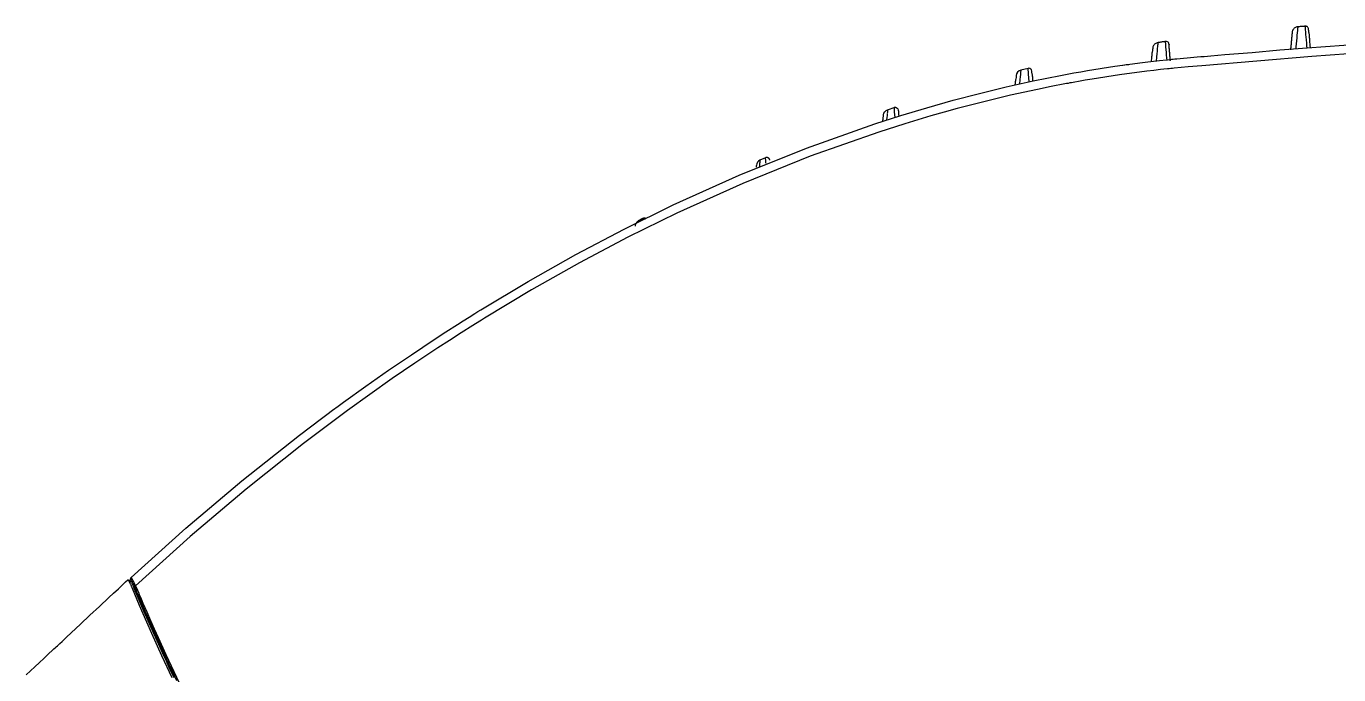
# Model space of a CAD drawing. Header units: millimetres. Extents: x 1291 to 5660, y 748 to 2981.
# Drawn here: x 2493.1 to 2709.2, y 2433.6 to 2540.4 of the extents above; entities that cross this region are included whole.
import ezdxf

# ---------------------------------------------------------------- set-up
doc = ezdxf.new("R2010")
doc.units = ezdxf.units.MM

msp = doc.modelspace()

# ---------------------------------------------------------------- linework, layer by layer
msp.add_line((2509.99, 2449), (2510.11, 2448.73))
for points in [[(2702.35, 2539.73), (2702.32, 2539.38), (2702.28, 2538.98), (2702.24, 2538.53), (2702.2, 2538.05), (2702.15, 2537.54), (2702.11, 2537.05), (2702.09, 2536.92), (2702.07, 2536.68)], [(2702.36, 2539.83), (2702.36, 2539.8), (2702.35, 2539.76)], [(2702.4, 2540.3), (2702.37, 2539.99), (2702.37, 2539.93), (2702.36, 2539.87)], [(2702.39, 2540.19), (2702.38, 2540.1)], [(2702.4, 2540.34), (2702.4, 2540.3)], [(2703.95, 2536.83), (2703.94, 2536.94), (2703.93, 2537.06), (2703.92, 2537.19), (2703.88, 2537.67), (2703.84, 2538.18), (2703.8, 2538.65), (2703.76, 2539.1), (2703.73, 2539.5), (2703.7, 2539.83), (2703.7, 2539.87), (2703.69, 2539.97), (2703.69, 2540.04), (2703.68, 2540.09), (2703.67, 2540.2), (2703.67, 2540.28), (2703.66, 2540.35), (2703.66, 2540.41), (2703.65, 2540.42)], [(2703.7, 2539.9), (2703.69, 2539.94)], [(2704.24, 2539.39), (2704.25, 2539.32), (2704.25, 2539.25), (2704.27, 2539.11), (2704.28, 2538.94), (2704.31, 2538.59), (2704.32, 2538.4), (2704.34, 2538.2), (2704.35, 2537.98), (2704.37, 2537.77), (2704.39, 2537.56), (2704.41, 2537.34), (2704.45, 2536.82)], [(2510.21, 2449.44), (2510.25, 2449.48), (2510.37, 2449.6), (2519.35, 2457.71), (2528.58, 2465.54), (2538.05, 2473.05), (2539.86, 2474.43), (2541.67, 2475.8), (2542.58, 2476.48), (2543.49, 2477.15), (2544.41, 2477.83), (2545.32, 2478.5), (2549.01, 2481.15), (2552.73, 2483.76), (2556.48, 2486.31), (2560.26, 2488.83), (2562.17, 2490.07), (2564.08, 2491.29), (2565.04, 2491.9), (2566, 2492.51), (2566.96, 2493.11), (2567.44, 2493.41), (2567.93, 2493.71), (2575.69, 2498.37), (2583.55, 2502.81), (2591.51, 2507.02), (2599.56, 2510.99), (2610.44, 2515.91), (2621.51, 2520.37), (2632.76, 2524.36), (2637.04, 2525.73), (2641.34, 2527.02), (2645.67, 2528.24), (2650.03, 2529.38), (2654.43, 2530.45), (2658.86, 2531.43), (2661.09, 2531.88), (2663.33, 2532.32), (2664.45, 2532.53), (2664.73, 2532.58), (2665.01, 2532.63), (2665.57, 2532.74), (2666.69, 2532.94), (2667.82, 2533.13), (2672.32, 2533.84), (2676.83, 2534.45), (2679.08, 2534.72), (2681.35, 2534.96), (2681.63, 2534.99), (2681.91, 2535.02), (2682.19, 2535.05), (2682.48, 2535.08), (2683.04, 2535.13), (2684.74, 2535.28), (2685.87, 2535.38), (2686.44, 2535.43), (2687, 2535.47), (2687.57, 2535.52), (2688.13, 2535.57), (2689.26, 2535.66), (2690.4, 2535.76), (2692.66, 2535.95), (2694.92, 2536.14), (2699.45, 2536.53), (2703.97, 2536.89), (2722.09, 2538.23)], [(2679.38, 2537.73), (2679.38, 2537.69), (2679.37, 2537.57), (2679.36, 2537.49), (2679.35, 2537.38), (2679.34, 2537.31), (2679.34, 2537.25), (2679.34, 2537.22), (2679.33, 2537.19), (2679.33, 2537.14), (2679.33, 2537.1), (2679.29, 2536.76), (2679.25, 2536.35), (2679.21, 2535.9), (2679.16, 2535.39), (2679.09, 2534.64)], [(2680.89, 2534.8), (2680.83, 2535.66), (2680.79, 2536.14), (2680.75, 2536.59), (2680.72, 2536.98), (2680.69, 2537.32), (2680.69, 2537.4), (2680.68, 2537.46), (2680.68, 2537.53), (2680.67, 2537.58), (2680.66, 2537.69), (2680.66, 2537.77), (2680.65, 2537.84), (2680.65, 2537.89), (2680.65, 2537.91), (2680.64, 2537.92)], [(2713.81, 2536.14), (2704.74, 2535.44), (2695.68, 2534.71), (2686.62, 2533.93), (2684.35, 2533.74), (2682.09, 2533.53), (2681.81, 2533.5), (2681.52, 2533.47), (2681.24, 2533.44), (2680.96, 2533.42), (2680.39, 2533.35), (2679.83, 2533.29), (2678.7, 2533.16), (2677.57, 2533.03), (2673.05, 2532.42), (2668.55, 2531.72), (2667.42, 2531.54), (2666.3, 2531.34), (2665.73, 2531.24), (2665.17, 2531.14), (2664.89, 2531.09), (2664.61, 2531.03), (2664.33, 2530.98), (2664.05, 2530.93), (2661.81, 2530.5), (2659.57, 2530.04), (2655.13, 2529.07), (2650.73, 2528.01), (2648.54, 2527.45), (2646.36, 2526.88), (2644.19, 2526.28), (2642.02, 2525.66), (2637.71, 2524.37), (2633.43, 2523.01), (2622.16, 2519.02), (2611.07, 2514.55), (2600.18, 2509.64), (2592.12, 2505.66), (2584.16, 2501.44), (2576.29, 2496.99), (2568.52, 2492.32), (2568.04, 2492.02), (2567.07, 2491.41), (2566.59, 2491.12), (2564.67, 2489.9), (2562.76, 2488.67), (2560.85, 2487.43), (2557.08, 2484.92), (2553.34, 2482.37), (2545.96, 2477.12), (2538.71, 2471.69), (2529.27, 2464.18), (2520.06, 2456.36), (2511.09, 2448.23), (2511.02, 2448.37), (2510.93, 2448.57), (2510.9, 2448.63), (2510.88, 2448.67), (2510.86, 2448.7), (2510.84, 2448.73)], [(2678.33, 2534.57), (2678.34, 2534.66), (2678.36, 2534.87), (2678.38, 2535.08), (2678.39, 2535.27), (2678.41, 2535.46), (2678.43, 2535.64), (2678.44, 2535.81), (2678.46, 2535.97), (2678.47, 2536.12), (2678.48, 2536.19), (2678.49, 2536.26), (2678.49, 2536.29)], [(2656.76, 2532.63), (2656.76, 2532.58), (2656.75, 2532.54), (2656.75, 2532.5), (2656.72, 2532.11), (2656.67, 2531.65), (2656.59, 2530.87)], [(2656.81, 2533.2), (2656.81, 2533.15), (2656.81, 2533.11), (2656.8, 2533.02), (2656.79, 2532.92), (2656.78, 2532.8), (2656.77, 2532.74), (2656.77, 2532.66)], [(2658.21, 2531.21), (2658.14, 2532.03), (2658.1, 2532.46), (2658.08, 2532.83), (2658.07, 2532.86), (2658.06, 2532.98), (2658.05, 2533.12), (2658.04, 2533.24), (2658.04, 2533.32), (2658.03, 2533.4), (2658.03, 2533.45)], [(2658.07, 2532.91), (2658.07, 2532.94)], [(2658.68, 2532.51), (2658.69, 2532.48), (2658.69, 2532.45), (2658.69, 2532.41), (2658.7, 2532.34), (2658.7, 2532.26), (2658.72, 2532.1), (2658.73, 2531.93), (2658.74, 2531.74), (2658.76, 2531.54), (2658.77, 2531.35)], [(2674.19, 2534.06), (2673.62, 2533.98)], [(2674.6, 2534.11), (2674.19, 2534.06)], [(2655.91, 2530.75), (2655.95, 2531.14), (2655.96, 2531.33), (2655.98, 2531.5), (2655.99, 2531.58), (2655.99, 2531.65), (2656, 2531.69)], [(2634.83, 2526.07), (2634.82, 2525.98), (2634.81, 2525.88), (2634.79, 2525.68), (2634.77, 2525.44), (2634.73, 2524.99)], [(2634.89, 2526.63), (2634.88, 2526.57), (2634.87, 2526.49), (2634.86, 2526.37), (2634.85, 2526.23), (2634.84, 2526.19), (2634.84, 2526.15)], [(2634.89, 2526.68), (2634.89, 2526.67), (2634.89, 2526.66)], [(2636.11, 2525.47), (2636.05, 2526.31), (2636.04, 2526.4), (2636.04, 2526.49), (2636.03, 2526.52), (2636.03, 2526.56), (2636.03, 2526.6), (2636.02, 2526.63), (2636.01, 2526.76), (2636, 2526.87), (2635.99, 2526.96), (2635.99, 2527.01), (2635.99, 2527.03)], [(2636.68, 2526.24), (2636.69, 2526.05), (2636.7, 2525.98), (2636.71, 2525.9), (2636.71, 2525.82), (2636.72, 2525.73), (2636.72, 2525.69)], [(2636.68, 2526.19), (2636.69, 2526.15)], [(2636.69, 2526.12), (2636.69, 2526.09)], [(2613.8, 2517.67), (2613.8, 2517.62), (2613.79, 2517.51), (2613.78, 2517.4), (2613.77, 2517.35)], [(2613.86, 2518.34), (2613.86, 2518.33), (2613.86, 2518.29), (2613.85, 2518.26), (2613.85, 2518.22), (2613.85, 2518.16), (2613.84, 2518.11), (2613.83, 2517.98), (2613.81, 2517.81), (2613.81, 2517.77), (2613.81, 2517.72)], [(2614.87, 2517.82), (2614.86, 2517.91), (2614.85, 2518.01), (2614.84, 2518.11), (2614.84, 2518.2), (2614.83, 2518.28), (2614.82, 2518.43), (2614.81, 2518.55), (2614.8, 2518.64), (2614.8, 2518.72), (2614.8, 2518.73), (2614.79, 2518.75)], [(2594.71, 2508.76), (2594.7, 2508.76), (2594.68, 2508.75), (2594.67, 2508.75), (2594.61, 2508.73), (2594.55, 2508.71), (2594.39, 2508.62), (2594.23, 2508.53), (2593.83, 2508.3), (2593.78, 2508.27), (2593.73, 2508.24), (2593.68, 2508.2), (2593.63, 2508.16)], [(2594.55, 2508.7), (2594.55, 2508.73), (2594.55, 2508.76), (2593.84, 2508.37), (2593.83, 2508.36), (2593.83, 2508.3)], [(2594.67, 2508.74), (2594.7, 2508.75), (2594.73, 2508.76), (2594.92, 2508.75), (2594.95, 2508.73), (2594.98, 2508.72)], [(2594.85, 2508.76), (2594.82, 2508.77), (2594.76, 2508.77)], [(2594.86, 2508.76), (2594.87, 2508.75)], [(2594.99, 2508.72), (2595.01, 2508.71), (2595.02, 2508.72), (2594.92, 2508.75), (2594.9, 2508.76)], [(2593.61, 2508.13), (2593.59, 2508.1), (2593.57, 2508.08), (2593.55, 2508.06), (2593.51, 2508.02), (2593.48, 2507.96), (2593.45, 2507.91), (2593.42, 2507.86), (2593.4, 2507.83), (2593.39, 2507.8), (2593.38, 2507.77), (2593.37, 2507.75), (2593.35, 2507.69), (2593.34, 2507.63), (2593.33, 2507.57), (2593.32, 2507.51)], [(2593.55, 2508.07), (2593.51, 2508.02), (2593.48, 2507.98), (2593.43, 2507.94), (2593.83, 2508.29)], [(2593.61, 2508.14), (2593.59, 2508.11)], [(2593.83, 2508.29), (2593.78, 2508.26), (2593.73, 2508.23), (2593.68, 2508.19), (2593.64, 2508.15)], [(2493.08, 2433.56), (2493.79, 2434.23), (2494.51, 2434.9), (2495.24, 2435.58), (2495.97, 2436.26), (2496.71, 2436.96), (2497.46, 2437.66), (2497.65, 2437.83), (2497.84, 2438.01), (2498.02, 2438.19), (2498.21, 2438.36), (2498.59, 2438.71), (2498.97, 2439.07), (2499.73, 2439.78), (2500.49, 2440.5), (2502.02, 2441.93), (2503.57, 2443.37), (2505.12, 2444.83), (2506.68, 2446.29), (2507.47, 2447.02), (2508.25, 2447.76), (2508.65, 2448.13), (2509.05, 2448.49), (2509.44, 2448.87), (2509.83, 2449.24), (2509.84, 2449.24), (2509.86, 2449.22)], [(2509.88, 2449.19), (2509.89, 2449.18)], [(2509.89, 2449.17), (2509.9, 2449.15), (2509.91, 2449.14), (2509.94, 2449.09), (2509.98, 2449.02)], [(2509.9, 2449.09), (2510.13, 2449.09), (2510.29, 2448.93)], [(2510.01, 2448.95), (2510.02, 2448.93)], [(2510.07, 2448.84), (2510.09, 2448.78)], [(2510.13, 2448.71), (2510.14, 2448.68), (2510.15, 2448.65)], [(2510.33, 2449.37), (2510.32, 2449.37), (2510.24, 2449.3), (2510.15, 2449.23), (2510.26, 2448.97)], [(2510.16, 2448.62), (2510.22, 2448.5), (2510.28, 2448.38), (2510.33, 2448.24), (2510.37, 2448.18), (2510.39, 2448.11), (2510.45, 2447.97), (2510.51, 2447.83), (2511.29, 2445.98), (2511.69, 2445.05), (2512.9, 2442.28), (2513.71, 2440.44), (2515.37, 2436.77), (2517.06, 2433.12)], [(2510.29, 2448.93), (2510.3, 2448.93), (2510.3, 2448.92), (2510.3, 2448.92), (2510.31, 2448.92), (2510.32, 2448.89), (2510.34, 2448.86)], [(2510.29, 2448.34), (2510.3, 2448.31), (2510.32, 2448.28)], [(2510.35, 2448.85), (2510.36, 2448.84)], [(2517.85, 2432.6), (2517.19, 2434.01), (2516.54, 2435.4), (2515.89, 2436.82), (2514.61, 2439.63), (2513.35, 2442.47), (2512.73, 2443.89), (2512.12, 2445.3), (2511.81, 2446.02), (2511.51, 2446.73), (2511.36, 2447.09), (2511.21, 2447.45), (2511.06, 2447.8), (2510.91, 2448.16), (2510.8, 2448.4), (2510.78, 2448.45), (2510.76, 2448.52), (2510.74, 2448.55), (2510.73, 2448.57), (2510.72, 2448.6), (2510.71, 2448.63), (2510.65, 2448.74), (2510.61, 2448.84), (2510.6, 2448.87), (2510.59, 2448.89), (2510.57, 2448.94), (2510.54, 2448.98), (2510.52, 2449.03), (2510.5, 2449.07), (2510.48, 2449.11), (2510.46, 2449.14), (2510.45, 2449.16), (2510.45, 2449.18), (2510.41, 2449.24), (2510.39, 2449.3), (2510.38, 2449.31), (2510.37, 2449.33), (2510.36, 2449.34)], [(2510.4, 2449.57), (2510.39, 2449.58), (2510.38, 2449.59), (2510.37, 2449.6)], [(2510.37, 2448.82), (2510.37, 2448.81), (2510.39, 2448.78), (2510.4, 2448.75)], [(2510.83, 2448.76), (2510.77, 2448.89), (2510.71, 2449), (2510.7, 2449.03), (2510.69, 2449.05), (2510.67, 2449.08), (2510.63, 2449.16), (2510.58, 2449.25), (2510.56, 2449.3), (2510.55, 2449.33), (2510.54, 2449.35), (2510.52, 2449.37), (2510.51, 2449.38), (2510.47, 2449.45), (2510.44, 2449.51), (2510.43, 2449.52), (2510.43, 2449.53), (2510.42, 2449.54)], [(2510.44, 2448.67), (2510.45, 2448.65), (2510.47, 2448.61), (2510.5, 2448.54), (2510.55, 2448.45)], [(2510.57, 2448.4), (2510.58, 2448.38), (2510.59, 2448.36)], [(2510.61, 2448.3), (2510.63, 2448.26), (2510.67, 2448.15), (2510.72, 2448.06), (2510.74, 2448.01), (2510.76, 2447.97), (2510.77, 2447.95), (2510.79, 2447.9), (2510.81, 2447.84), (2512.39, 2444.13), (2514.02, 2440.44), (2514.84, 2438.6), (2515.68, 2436.76), (2516.1, 2435.85), (2516.52, 2434.93), (2516.95, 2434.02), (2517.38, 2433.11)], [(2510.91, 2448.15), (2510.96, 2448.18), (2511.09, 2448.23), (2511.24, 2447.88), (2511.39, 2447.52), (2511.54, 2447.16), (2511.69, 2446.8), (2511.99, 2446.1), (2512.29, 2445.39), (2512.91, 2443.97), (2513.53, 2442.54), (2514.16, 2441.13), (2514.78, 2439.71), (2516.06, 2436.9), (2518.69, 2431.29)]]:
    msp.add_lwpolyline(points)
for points in [[(2658.03, 2533.47), (2658.02, 2533.48), (2658.02, 2533.49), (2656.82, 2533.2, 0.322138), (2656.06, 2532.32), (2656.06, 2532.29), (2656.05, 2532.19), (2656.03, 2532.02), (2656, 2531.79), (2656, 2531.76), (2656, 2531.72)], [(2634.12, 2524.81), (2634.12, 2524.84), (2634.13, 2524.94), (2634.15, 2525.11), (2634.15, 2525.2), (2634.16, 2525.23), (2634.16, 2525.27), (2634.16, 2525.31), (2634.17, 2525.34), (2634.17, 2525.41), (2634.18, 2525.47), (2634.19, 2525.58), (2634.2, 2525.67), (2634.21, 2525.79), (2634.22, 2525.83, -0.298007), (2634.89, 2526.68), (2636.11, 2527.08, -0.415417), (2636.65, 2526.62), (2636.65, 2526.58), (2636.66, 2526.48), (2636.66, 2526.4), (2636.67, 2526.3), (2636.68, 2526.24)], [(2614.79, 2518.77), (2613.86, 2518.35, 0.269163), (2613.28, 2517.53), (2613.28, 2517.52), (2613.27, 2517.48), (2613.27, 2517.42), (2613.26, 2517.33), (2613.25, 2517.23)]]:
    msp.add_lwpolyline(points, format="xyb")
for points, weights, knots in [([(2704.24, 2539.42), (2704.24, 2539.43), (2704.24, 2539.45), (2704.24, 2539.46), (2704.24, 2539.47), (2704.24, 2539.48), (2704.24, 2539.48), (2704.23, 2539.49), (2704.23, 2539.5), (2704.23, 2539.51), (2704.22, 2539.58), (2704.22, 2539.65), (2704.21, 2539.72), (2704.21, 2539.76), (2704.21, 2539.81), (2704.2, 2539.86), (2704.2, 2539.89), (2704.2, 2539.92), (2704.19, 2539.95), (2704.19, 2539.96), (2704.19, 2539.97), (2704.19, 2539.98), (2704.17, 2540.26), (2703.93, 2540.46), (2703.65, 2540.44), (2703.24, 2540.41), (2702.82, 2540.38), (2702.4, 2540.34), (2701.9, 2540.3), (2701.53, 2539.95), (2701.49, 2539.44), (2701.49, 2539.43), (2701.49, 2539.42), (2701.49, 2539.41), (2701.48, 2539.38), (2701.48, 2539.36), (2701.48, 2539.33), (2701.48, 2539.31), (2701.47, 2539.29), (2701.47, 2539.27), (2701.47, 2539.24), (2701.47, 2539.22), (2701.47, 2539.19), (2701.46, 2539.16), (2701.46, 2539.13), (2701.46, 2539.1), (2701.45, 2539.07), (2701.45, 2539.03), (2701.45, 2539), (2701.45, 2538.99), (2701.45, 2538.98), (2701.45, 2538.97), (2701.44, 2538.96), (2701.44, 2538.95), (2701.44, 2538.94), (2701.44, 2538.93), (2701.44, 2538.92), (2701.44, 2538.91), (2701.44, 2538.9), (2701.44, 2538.89), (2701.44, 2538.88), (2701.43, 2538.86), (2701.43, 2538.84), (2701.43, 2538.82), (2701.43, 2538.8), (2701.43, 2538.78), (2701.43, 2538.76), (2701.42, 2538.71), (2701.41, 2538.66), (2701.41, 2538.61), (2701.41, 2538.56), (2701.4, 2538.51), (2701.4, 2538.46), (2701.39, 2538.41), (2701.39, 2538.35), (2701.38, 2538.3), (2701.38, 2538.24), (2701.37, 2538.19), (2701.37, 2538.13), (2701.36, 2538.07), (2701.35, 2538.01), (2701.35, 2537.95), (2701.34, 2537.88), (2701.34, 2537.82), (2701.33, 2537.76), (2701.33, 2537.69), (2701.32, 2537.63), (2701.31, 2537.56), (2701.31, 2537.49), (2701.3, 2537.43), (2701.3, 2537.36), (2701.28, 2537.22), (2701.27, 2537.09), (2701.26, 2536.95), (2701.24, 2536.82), (2701.23, 2536.7), (2701.22, 2536.57)], [1, 1, 1, 1, 1, 1, 1, 1, 1, 1, 1, 1, 1, 1, 1, 1, 1, 1, 1, 1, 1, 1, 1, 1, 1, 1, 1, 1, 0.842136777545, 0.842136777545, 1, 1, 1, 1, 1, 1, 1, 1, 1, 1, 1, 1, 1, 1, 1, 1, 1, 1, 1, 1, 1, 1, 1, 1, 1, 1, 1, 1, 1, 1, 1, 1, 1, 1, 1, 1, 1, 1, 1, 1, 1, 1, 1, 1, 1, 1, 1, 1, 1, 1, 1, 1, 1, 1, 1, 1, 1, 1, 1, 1, 1, 1, 1, 1, 1, 1, 1], [0, 0, 0, 0, 1, 1, 1, 2, 2, 2, 3, 3, 3, 4, 4, 4, 5, 5, 5, 6, 6, 6, 7, 7, 7, 8, 8, 8, 9, 9, 9, 10.405075, 10.405075, 10.405075, 11.405075, 11.405075, 11.405075, 12.405075, 12.405075, 12.405075, 13.405075, 13.405075, 13.405075, 14.405075, 14.405075, 14.405075, 15.405075, 15.405075, 15.405075, 16.405075, 16.405075, 16.405075, 17.405075, 17.405075, 17.405075, 18.405075, 18.405075, 18.405075, 19.405075, 19.405075, 19.405075, 20.405075, 20.405075, 20.405075, 21.405075, 21.405075, 21.405075, 22.405075, 22.405075, 22.405075, 23.405075, 23.405075, 23.405075, 24.405075, 24.405075, 24.405075, 25.405075, 25.405075, 25.405075, 26.405075, 26.405075, 26.405075, 27.405075, 27.405075, 27.405075, 28.405075, 28.405075, 28.405075, 29.405075, 29.405075, 29.405075, 30.405075, 30.405075, 30.405075, 31.405075, 31.405075, 31.405075, 32.405075, 32.405075, 32.405075, 32.405075]), ([(2681.44, 2534.76), (2681.44, 2534.78), (2681.43, 2534.81), (2681.43, 2534.83), (2681.42, 2534.98), (2681.41, 2535.12), (2681.4, 2535.27), (2681.39, 2535.34), (2681.39, 2535.41), (2681.38, 2535.48), (2681.37, 2535.55), (2681.37, 2535.62), (2681.36, 2535.69), (2681.36, 2535.76), (2681.35, 2535.82), (2681.35, 2535.89), (2681.34, 2535.95), (2681.34, 2536.02), (2681.33, 2536.08), (2681.33, 2536.14), (2681.32, 2536.2), (2681.32, 2536.26), (2681.31, 2536.32), (2681.31, 2536.38), (2681.3, 2536.44), (2681.3, 2536.49), (2681.29, 2536.54), (2681.29, 2536.6), (2681.29, 2536.65), (2681.28, 2536.7), (2681.28, 2536.75), (2681.27, 2536.77), (2681.27, 2536.8), (2681.27, 2536.82), (2681.27, 2536.84), (2681.27, 2536.86), (2681.26, 2536.89), (2681.26, 2536.91), (2681.26, 2536.93), (2681.26, 2536.95), (2681.26, 2536.97), (2681.26, 2536.99), (2681.25, 2537.01), (2681.25, 2537.08), (2681.24, 2537.14), (2681.24, 2537.21), (2681.24, 2537.26), (2681.23, 2537.31), (2681.23, 2537.36), (2681.23, 2537.39), (2681.22, 2537.42), (2681.22, 2537.45), (2681.22, 2537.46), (2681.22, 2537.47), (2681.22, 2537.47), (2681.2, 2537.75), (2680.96, 2537.95), (2680.68, 2537.93), (2680.67, 2537.93), (2680.66, 2537.93), (2680.64, 2537.93), (2680.22, 2537.86), (2679.8, 2537.8), (2679.38, 2537.73), (2678.91, 2537.66), (2678.59, 2537.31), (2678.54, 2536.84), (2678.54, 2536.83), (2678.54, 2536.82), (2678.54, 2536.81), (2678.53, 2536.78), (2678.53, 2536.75), (2678.53, 2536.72), (2678.53, 2536.7), (2678.52, 2536.68), (2678.52, 2536.66), (2678.52, 2536.63), (2678.52, 2536.6), (2678.52, 2536.58), (2678.51, 2536.55), (2678.51, 2536.51), (2678.51, 2536.48), (2678.5, 2536.45), (2678.5, 2536.41), (2678.5, 2536.38), (2678.5, 2536.37), (2678.5, 2536.36), (2678.5, 2536.35)], [1, 1, 1, 1, 1, 1, 1, 1, 1, 1, 1, 1, 1, 1, 1, 1, 1, 1, 1, 1, 1, 1, 1, 1, 1, 1, 1, 1, 1, 1, 1, 1, 1, 1, 1, 1, 1, 1, 1, 1, 1, 1, 1, 1, 1, 1, 1, 1, 1, 1, 1, 1, 1, 1, 1, 1, 1, 1, 1, 1, 1, 1, 1, 1, 0.858215972853, 0.858215972853, 1, 1, 1, 1, 1, 1, 1, 1, 1, 1, 1, 1, 1, 1, 1, 1, 1, 1, 1, 1, 1, 1], [0, 0, 0, 0, 1, 1, 1, 2, 2, 2, 3, 3, 3, 4, 4, 4, 5, 5, 5, 6, 6, 6, 7, 7, 7, 8, 8, 8, 9, 9, 9, 10, 10, 10, 11, 11, 11, 12, 12, 12, 13, 13, 13, 14, 14, 14, 15, 15, 15, 16, 16, 16, 17, 17, 17, 18, 18, 18, 19, 19, 19, 20, 20, 20, 21, 21, 21, 22.32868, 22.32868, 22.32868, 23.32868, 23.32868, 23.32868, 24.32868, 24.32868, 24.32868, 25.32868, 25.32868, 25.32868, 26.32868, 26.32868, 26.32868, 27.32868, 27.32868, 27.32868, 28.32868, 28.32868, 28.32868, 29.32868, 29.32868, 29.32868, 29.32868]), ([(2615.49, 2518.35), (2615.48, 2518.62), (2615.23, 2518.83), (2614.95, 2518.81), (2614.9, 2518.8), (2614.85, 2518.79), (2614.8, 2518.77)], [1, 1, 1, 1, 0.990979143501, 0.990979143501, 1], [0, 0, 0, 0, 1, 1, 1, 1.329386, 1.329386, 1.329386, 1.329386])]:
    msp.add_rational_spline(points, weights, degree=3, knots=knots)
msp.add_open_spline([(2658.68, 2532.54), (2658.67, 2532.62), (2658.67, 2532.69), (2658.66, 2532.77), (2658.66, 2532.82), (2658.65, 2532.87), (2658.65, 2532.92), (2658.65, 2532.95), (2658.64, 2532.99), (2658.64, 2533.02), (2658.64, 2533.03), (2658.64, 2533.04), (2658.64, 2533.05), (2658.62, 2533.32), (2658.38, 2533.53), (2658.1, 2533.51), (2658.08, 2533.5), (2658.05, 2533.5), (2658.02, 2533.49)], degree=3, knots=[0, 0, 0, 0, 1, 1, 1, 2, 2, 2, 3, 3, 3, 4, 4, 4, 5, 5, 5, 6, 6, 6, 6])
for points in [[(2636.11, 2527.08), (2636.07, 2527.07), (2636.03, 2527.07), (2635.99, 2527.05)], [(2595.08, 2508.74), (2594.92, 2508.85), (2594.71, 2508.86), (2594.55, 2508.76)]]:
    msp.add_open_spline(points, degree=3)

doc.saveas('drawing.dxf')
